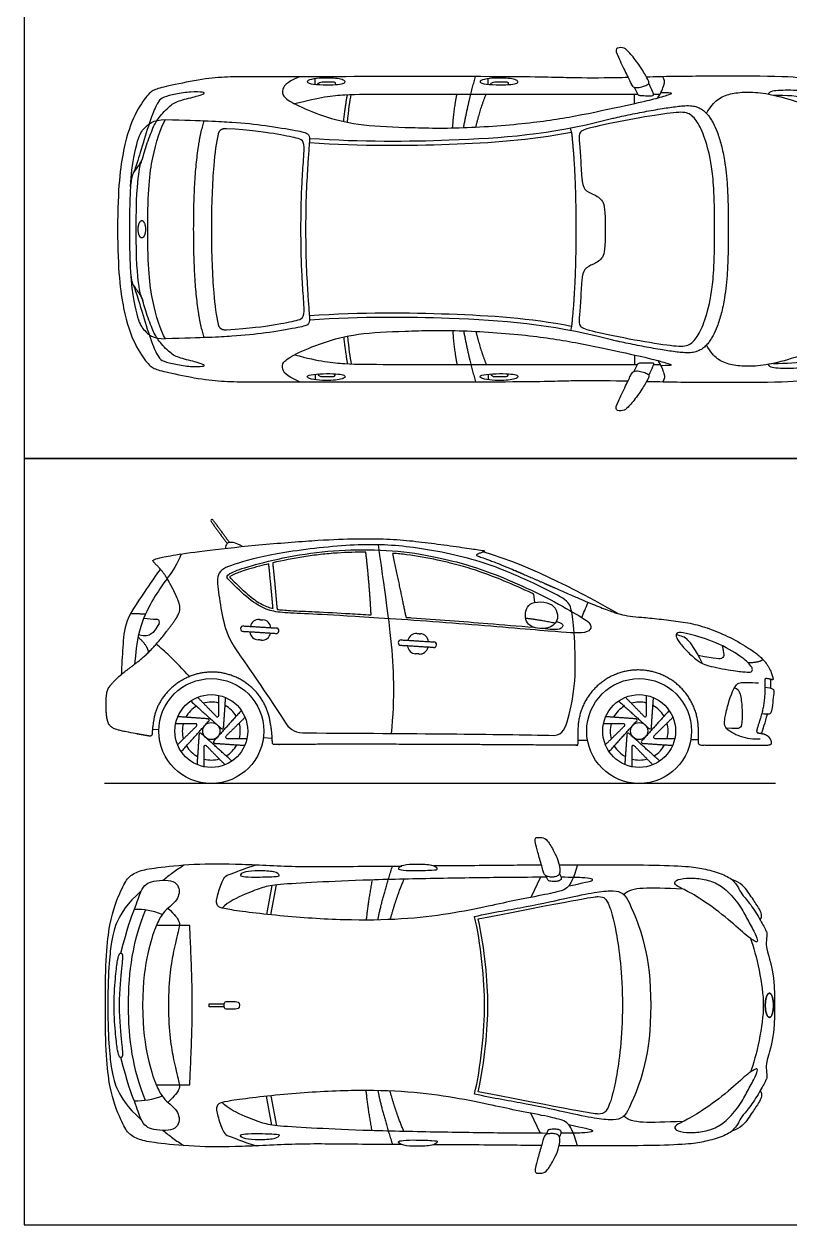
# Model space of a CAD drawing. Header units: millimetres. Extents: x 0.5 to 46.1, y 0.3 to 28.2.
# Drawn here: x 11.79 to 16.35, y 0.35 to 7.51 of the extents above; entities that cross this region are included whole.
import ezdxf

# ---------------------------------------------------------------- set-up
doc = ezdxf.new("R2010")
doc.units = ezdxf.units.MM
for name, color, linetype, true_color in [('AG-DIAGRAM', 7, 'Continuous', 0xfecc66), ('AG-TRANSPORT', 7, 'Continuous', 0x66ccff), ('X-VPRT', 6, 'Continuous', 0xff00ff)]:
    doc.layers.add(name, color=color, linetype=linetype, true_color=true_color)

msp = doc.modelspace()

# ---------------------------------------------------------------- linework, layer by layer
at = {"layer": 'AG-DIAGRAM'}
msp.add_lwpolyline([(16.267, 2.9807), (12.267, 2.9807)], dxfattribs=at)
at = {"layer": 'AG-TRANSPORT'}
for p, q in [((15.5388, 7.0918), (15.5784, 7.0918)), ((15.0503, 6.8657), (15.0455, 6.8904)), ((15.0503, 5.7063), (15.0455, 5.6815)), ((15.5388, 5.4802), (15.5784, 5.4802))]:
    msp.add_line(p, q, dxfattribs=at)
for points in [[(14.8329, 4.0605), (14.8263, 4.1091)], [(12.5912, 3.2998), (12.5526, 3.3027)], [(13.2668, 3.2494), (13.2137, 3.2534)], [(15.1462, 3.2375), (15.0891, 3.2372)], [(15.8083, 3.2408), (15.7618, 3.2408)], [(13.2649, 2.3719), (13.2318, 2.2001)], [(13.2577, 2.1973), (13.2921, 2.3754)], [(14.8649, 2.4211), (14.8084, 2.3012)], [(12.981, 1.6486), (12.8902, 1.6486), (12.8902, 1.6576), (12.8902, 1.6666), (12.981, 1.6666)], [(13.2649, 0.9433), (13.2318, 1.1151)], [(13.2577, 1.1178), (13.2921, 0.9397)], [(14.8649, 0.8941), (14.8084, 1.0139)]]:
    msp.add_lwpolyline(points, dxfattribs=at)
for centre, radius in [((12.9037, 3.2933), 0.3126), ((15.4537, 3.2933), 0.3126), ((12.9037, 3.2933), 0.217), ((15.4537, 3.2933), 0.217), ((12.9037, 3.2933), 0.0509), ((15.4537, 3.2933), 0.0509)]:
    msp.add_circle(centre, radius, dxfattribs=at)
for centre, radius, start, end in [((12.9081, 4.5471), 0.00756, 126.24585, 216.24585), ((12.9081, 4.5471), 0.00756, 36.24585, 126.24585), ((12.5776, 3.9429), 0.0168, 331.46269, 85.13355), ((13.1867, 3.9067), 0.0514, 86.39369, 167.80887), ((13.2074, 3.9053), 0.0514, 4.97852, 86.39369), ((13.0952, 3.9031), 0.0169, 86.39369, 176.39369), ((13.0952, 3.9031), 0.0169, 176.39369, 266.39369), ((13.1855, 3.8882), 0.0514, 184.97852, 266.39369), ((13.2063, 3.8869), 0.0514, 266.39369, 347.80887), ((13.2897, 3.8909), 0.0169, 266.39369, 356.39369), ((13.2897, 3.8909), 0.0169, 356.39369, 86.39369), ((14.126, 3.8236), 0.0514, 86.39369, 167.80887), ((14.1468, 3.8223), 0.0514, 4.97852, 86.39369), ((14.0346, 3.8201), 0.0169, 176.39369, 266.39369), ((14.0346, 3.8201), 0.0169, 86.39369, 176.39369), ((14.1249, 3.8051), 0.0514, 184.97852, 266.39369), ((14.229, 3.8079), 0.0169, 266.39369, 356.39369), ((14.229, 3.8079), 0.0169, 356.39369, 86.39369), ((14.1456, 3.8038), 0.0514, 266.39369, 347.80887), ((12.9037, 3.2933), 0.1728, 120.84832, 151.58745), ((12.9037, 3.2933), 0.1728, 75.29172, 105.85856), ((12.9037, 3.2933), 0.1728, 30.84832, 61.58745), ((15.4537, 3.2933), 0.1728, 120.84832, 151.58745), ((15.4537, 3.2933), 0.1728, 75.29172, 105.85856), ((15.4537, 3.2933), 0.1728, 30.84832, 61.58745), ((12.8831, 3.3584), 0.00795, 317.99339, 86.03014), ((12.9393, 3.3867), 0.00835, 224.35472, 0.05351), ((15.4331, 3.3584), 0.00795, 317.99339, 86.03014), ((15.4893, 3.3867), 0.00835, 224.35472, 0.05351), ((12.9037, 3.2933), 0.1728, 165.29172, 195.85856), ((12.8102, 3.3289), 0.00835, 314.35472, 90.05351), ((12.9689, 3.3139), 0.00795, 227.99339, 356.03014), ((12.9037, 3.2933), 0.1728, 345.29172, 15.85856), ((15.4537, 3.2933), 0.1728, 165.29172, 195.85856), ((15.3602, 3.3289), 0.00835, 314.35472, 90.05351), ((15.5189, 3.3139), 0.00795, 227.99339, 356.03014), ((15.4537, 3.2933), 0.1728, 345.29172, 15.85856), ((12.8386, 3.2727), 0.00795, 47.99339, 176.03014), ((12.9243, 3.2281), 0.00795, 137.99339, 266.03014), ((12.9972, 3.2577), 0.00835, 134.35472, 270.05351), ((15.3886, 3.2727), 0.00795, 47.99339, 176.03014), ((15.4743, 3.2281), 0.00795, 137.99339, 266.03014), ((15.5472, 3.2577), 0.00835, 134.35472, 270.05351), ((12.9037, 3.2933), 0.1728, 210.84832, 241.58745), ((12.8681, 3.1998), 0.00835, 44.35472, 180.05351), ((12.9037, 3.2933), 0.1728, 300.84832, 331.58745), ((15.4537, 3.2933), 0.1728, 210.84832, 241.58745), ((15.4181, 3.1998), 0.00835, 44.35472, 180.05351), ((15.4537, 3.2933), 0.1728, 300.84832, 331.58745), ((12.9037, 3.2933), 0.1728, 255.29172, 285.85856), ((15.4537, 3.2933), 0.1728, 255.29172, 285.85856)]:
    msp.add_arc(centre, radius, start, end, dxfattribs=at)
for points, degree in [([(15.3185, 7.3619), (15.3246, 7.3701), (15.361, 7.3701), (15.3817, 7.3552), (15.4388, 7.29), (15.4897, 7.2085), (15.5126, 7.1676), (15.513, 7.1528), (15.4893, 7.1408), (15.4525, 7.1304), (15.4205, 7.1306), (15.4083, 7.1461), (15.3763, 7.214), (15.3243, 7.3212), (15.3124, 7.3538), (15.3185, 7.3619)], 3), ([(13.4297, 7.1956), (13.3437, 7.158), (13.325, 7.1166), (13.3261, 7.0802), (13.3918, 7.0342), (13.5677, 6.9588), (13.7677, 6.9059), (14.0504, 6.8928), (14.388, 6.8846), (14.8271, 6.9194), (15.1011, 6.9643), (15.4412, 7.0392), (15.5423, 7.0621), (15.6409, 7.091), (15.6525, 7.098), (15.6267, 7.099), (15.5826, 7.0999)], 3), ([(13.4786, 7.1601), (13.4714, 7.165), (13.4813, 7.1778), (13.5463, 7.1882), (13.6223, 7.1882), (13.6667, 7.1835), (13.7012, 7.1736), (13.7025, 7.159), (13.6763, 7.1504), (13.6156, 7.146), (13.5251, 7.1484), (13.4859, 7.1552), (13.4786, 7.1601)], 3), ([(13.5225, 7.1504), (13.5225, 7.1677), (13.5225, 7.1837)], 2), ([(13.5366, 7.1492), (13.5437, 7.1619), (13.5614, 7.1652), (13.6014, 7.1652), (13.627, 7.1652), (13.6404, 7.1652), (13.6428, 7.1555), (13.6433, 7.1483)], 3), ([(14.4072, 6.8919), (14.4391, 7.06), (14.4786, 7.196)], 2), ([(14.509, 7.1601), (14.5017, 7.165), (14.5117, 7.1778), (14.5767, 7.1882), (14.6527, 7.1882), (14.6971, 7.1835), (14.7316, 7.1736), (14.7329, 7.159), (14.7067, 7.1504), (14.646, 7.146), (14.5555, 7.1484), (14.5163, 7.1552), (14.509, 7.1601)], 3), ([(14.5529, 7.1504), (14.5529, 7.1677), (14.5529, 7.1837)], 2), ([(14.567, 7.1492), (14.5741, 7.1619), (14.5918, 7.1652), (14.6318, 7.1652), (14.6574, 7.1652), (14.6708, 7.1652), (14.6732, 7.1555), (14.6737, 7.1483)], 3), ([(15.5651, 7.0693), (15.5843, 7.099), (15.6065, 7.1536), (15.6065, 7.1778), (15.5954, 7.1954)], 3), ([(14.3416, 6.8901), (14.3527, 7.0185), (14.3679, 7.0918)], 2), ([(14.4806, 6.8951), (14.5109, 7.0185), (14.5423, 7.0918)], 2), ([(15.4249, 7.1328), (15.4383, 7.101), (15.4461, 7.0859), (15.4587, 7.0825), (15.5044, 7.0825), (15.5299, 7.0825), (15.542, 7.0825), (15.5369, 7.1002), (15.5183, 7.1391), (15.5109, 7.1561)], 3), ([(15.4261, 7.036), (15.4266, 7.0687), (15.4266, 7.0918)], 2), ([(15.8553, 6.9768), (15.879, 7.0183), (15.9179, 7.0648), (15.9963, 7.0961), (16.0858, 7.1063), (16.2056, 7.0992), (16.3482, 7.064), (16.5621, 6.9887), (16.7289, 6.8067), (16.7936, 6.7096), (16.8754, 6.4974), (16.8822, 6.286)], 3), ([(16.956, 6.286), (16.956, 6.3221), (16.9523, 6.3495), (16.923, 6.3876), (16.9061, 6.4201), (16.8868, 6.5493), (16.8453, 6.6772), (16.8502, 6.7201), (16.8296, 6.7642), (16.78, 6.8489), (16.6506, 7.007), (16.5814, 7.0831), (16.538, 7.1028), (16.4287, 7.1134), (16.2854, 7.1163), (16.2301, 7.1081), (16.222, 7.0924)], 3), ([(13.6926, 6.9283), (13.704, 7.0333), (13.7152, 7.0883)], 2), ([(13.7145, 6.9237), (13.7224, 6.9959), (13.7303, 7.0513), (13.738, 7.0893)], 3), ([(16.2544, 7.0859), (16.3294, 7.0879), (16.4785, 7.0712), (16.5564, 7.055), (16.6135, 7.0085), (16.6893, 6.9115), (16.7643, 6.8195), (16.8162, 6.728), (16.8339, 6.6762)], 3), ([(15.9035, 6.286), (15.9035, 6.5044), (15.8888, 6.6719), (15.8466, 6.8373), (15.7999, 6.9319), (15.7512, 6.9864), (15.6619, 6.9839), (15.4351, 6.9483), (15.1578, 6.891), (15.0925, 6.8694), (15.0958, 6.82), (15.1054, 6.7178), (15.1101, 6.5805), (15.1234, 6.5188), (15.1804, 6.4956), (15.2434, 6.4618), (15.2511, 6.4004), (15.2511, 6.286)], 3), ([(12.422, 6.54), (12.4312, 6.6867), (12.4697, 6.8423), (12.4967, 6.8839), (12.5561, 6.9397), (12.6307, 6.9397)], 3), ([(12.8602, 6.9336), (12.7965, 6.7405), (12.7965, 6.286)], 2), ([(12.9952, 6.8855), (12.9526, 6.8881), (12.9438, 6.8528)], 2), ([(14.3223, 6.7931), (14.5723, 6.8021), (14.7979, 6.8172), (15.0503, 6.8657)], 3), ([(15.0503, 6.8657), (15.0767, 6.6306), (15.0767, 6.286)], 2), ([(13.4882, 6.8028), (13.8073, 6.7813), (14.0776, 6.7843), (14.3223, 6.7931)], 3), ([(12.4387, 6.62), (12.4603, 6.6492), (12.4771, 6.6725), (12.4896, 6.6955), (12.4949, 6.7124)], 3), ([(12.7965, 6.286), (12.7965, 5.8315), (12.8602, 5.6383)], 2), ([(15.0767, 6.286), (15.0767, 5.9413), (15.0503, 5.7063)], 2), ([(15.2511, 6.286), (15.2511, 6.1715), (15.2434, 6.1102), (15.1804, 6.0764), (15.1234, 6.0531), (15.1101, 5.9914), (15.1054, 5.8541), (15.0958, 5.752), (15.0925, 5.7026), (15.1578, 5.681), (15.4351, 5.6237), (15.6619, 5.5881), (15.7512, 5.5856), (15.7999, 5.6401), (15.8466, 5.7346), (15.8888, 5.9001), (15.9035, 6.0676), (15.9035, 6.286)], 3), ([(16.8822, 6.286), (16.8754, 6.0746), (16.7936, 5.8624), (16.7289, 5.7653), (16.5621, 5.5832), (16.3482, 5.508), (16.2056, 5.4728), (16.0858, 5.4657), (15.9963, 5.4758), (15.9179, 5.5072), (15.879, 5.5537), (15.8553, 5.5951)], 3), ([(16.222, 5.4796), (16.2301, 5.4638), (16.2854, 5.4557), (16.4287, 5.4585), (16.538, 5.4692), (16.5814, 5.4888), (16.6506, 5.565), (16.78, 5.723), (16.8296, 5.8078), (16.8502, 5.8518), (16.8453, 5.8947), (16.8868, 6.0227), (16.9061, 6.1519), (16.923, 6.1843), (16.9523, 6.2224), (16.956, 6.2499), (16.956, 6.286)], 3), ([(12.422, 6.032), (12.4312, 5.8853), (12.4697, 5.7297), (12.4967, 5.6881), (12.5561, 5.6323), (12.6307, 5.6323)], 3), ([(12.4387, 5.952), (12.4603, 5.9228), (12.4771, 5.8995), (12.4896, 5.8765), (12.4949, 5.8596)], 3), ([(16.2544, 5.4861), (16.3294, 5.4841), (16.4785, 5.5008), (16.5564, 5.5169), (16.6135, 5.5634), (16.6893, 5.6605), (16.7643, 5.7525), (16.8162, 5.844), (16.8339, 5.8957)], 3), ([(14.3223, 5.7788), (14.0776, 5.7876), (13.8073, 5.7906), (13.4882, 5.7692)], 3), ([(15.0503, 5.7063), (14.7979, 5.7547), (14.5723, 5.7698), (14.3223, 5.7788)], 3), ([(12.9438, 5.7191), (12.9526, 5.6838), (12.9952, 5.6864)], 2), ([(13.4297, 5.3763), (13.3437, 5.414), (13.325, 5.4554), (13.3261, 5.4918), (13.3918, 5.5378), (13.5677, 5.6131), (13.7677, 5.6661), (14.0504, 5.6792), (14.388, 5.6873), (14.8271, 5.6526), (15.1011, 5.6077), (15.4412, 5.5328), (15.5423, 5.5098), (15.6409, 5.481), (15.6525, 5.4739), (15.6267, 5.4729), (15.5826, 5.4721)], 3), ([(14.3416, 5.6818), (14.3527, 5.5534), (14.3679, 5.4802)], 2), ([(14.4072, 5.6801), (14.4391, 5.512), (14.4786, 5.376)], 2), ([(14.4806, 5.6769), (14.5109, 5.5534), (14.5423, 5.4802)], 2), ([(13.6926, 5.6436), (13.704, 5.5387), (13.7152, 5.4836)], 2), ([(13.7145, 5.6482), (13.7224, 5.5761), (13.7303, 5.5206), (13.738, 5.4826)], 3), ([(15.4261, 5.5359), (15.4266, 5.5033), (15.4266, 5.4802)], 2), ([(15.4249, 5.4392), (15.4383, 5.471), (15.4461, 5.486), (15.4587, 5.4895), (15.5044, 5.4895), (15.5299, 5.4895), (15.542, 5.4895), (15.5369, 5.4718), (15.5183, 5.4328), (15.5109, 5.4158)], 3), ([(15.5651, 5.5027), (15.5843, 5.4729), (15.6065, 5.4183), (15.6065, 5.3942), (15.5954, 5.3765)], 3), ([(13.4786, 5.4118), (13.4714, 5.4069), (13.4813, 5.3942), (13.5463, 5.3838), (13.6223, 5.3838), (13.6667, 5.3884), (13.7012, 5.3984), (13.7025, 5.413), (13.6763, 5.4216), (13.6156, 5.4259), (13.5251, 5.4236), (13.4859, 5.4167), (13.4786, 5.4118)], 3), ([(13.5225, 5.4215), (13.5225, 5.4042), (13.5225, 5.3882)], 2), ([(13.5366, 5.4228), (13.5437, 5.41), (13.5614, 5.4068), (13.6014, 5.4068), (13.627, 5.4068), (13.6404, 5.4068), (13.6428, 5.4165), (13.6433, 5.4236)], 3), ([(14.509, 5.4118), (14.5017, 5.4069), (14.5117, 5.3942), (14.5767, 5.3838), (14.6527, 5.3838), (14.6971, 5.3884), (14.7316, 5.3984), (14.7329, 5.413), (14.7067, 5.4216), (14.646, 5.4259), (14.5555, 5.4236), (14.5163, 5.4167), (14.509, 5.4118)], 3), ([(14.5529, 5.4215), (14.5529, 5.4042), (14.5529, 5.3882)], 2), ([(14.567, 5.4228), (14.5741, 5.41), (14.5918, 5.4068), (14.6318, 5.4068), (14.6574, 5.4068), (14.6708, 5.4068), (14.6732, 5.4165), (14.6737, 5.4236)], 3), ([(15.3185, 5.21), (15.3246, 5.2019), (15.361, 5.2019), (15.3817, 5.2168), (15.4388, 5.282), (15.4897, 5.3635), (15.5126, 5.4043), (15.513, 5.4191), (15.4893, 5.4311), (15.4525, 5.4416), (15.4205, 5.4413), (15.4083, 5.4259), (15.3763, 5.358), (15.3243, 5.2507), (15.3124, 5.2182), (15.3185, 5.21)], 3), ([(12.902, 4.5427), (12.9503, 4.4768), (12.9987, 4.4108)], 2), ([(13.0125, 4.4176), (12.9633, 4.4846), (12.9142, 4.5516)], 2), ([(13.0895, 4.3937), (13.0481, 4.4178), (13.0104, 4.4204), (12.9982, 4.4114), (12.9861, 4.3976), (12.9877, 4.383)], 3), ([(13.1418, 4.0723), (13.1794, 4.0436), (13.2442, 4.0106), (13.3298, 3.9975), (13.4932, 3.9917), (13.7508, 3.9779), (14.3837, 3.9348), (14.9889, 3.8821), (15.1256, 3.8748), (15.1665, 3.8953), (15.1709, 3.9348), (15.0979, 3.9793), (14.9032, 4.0924), (14.6628, 4.2019), (14.4775, 4.2712), (14.3372, 4.3102), (14.0909, 4.3647), (13.8031, 4.3801), (13.529, 4.3641), (13.2602, 4.3132), (13.0649, 4.2575), (12.9992, 4.2274), (12.9941, 4.2078), (13.0187, 4.1829), (13.1042, 4.1011), (13.1418, 4.0723)], 3), ([(13.9771, 3.2791), (13.9888, 3.3802), (13.9951, 3.5887), (13.9788, 3.8314), (13.9509, 4.0461), (13.8995, 4.4043)], 3), ([(12.7249, 4.3495), (12.7029, 4.2896), (12.6403, 4.2032), (12.5856, 4.1272), (12.4935, 3.972), (12.4583, 3.8348), (12.4462, 3.6915)], 3), ([(13.8562, 3.9855), (13.8469, 4.1682), (13.8249, 4.3596)], 2), ([(14.0653, 3.9714), (14.0381, 4.1031), (13.9861, 4.3531)], 2), ([(15.3265, 3.9944), (15.1435, 4.0987), (14.8243, 4.2729), (14.5241, 4.3621)], 3), ([(13.2716, 4.0239), (13.2573, 4.1804), (13.2463, 4.2907)], 2), ([(13.2696, 4.2962), (13.2809, 4.1824), (13.2958, 4.0191)], 2), ([(14.8742, 3.9052), (14.8909, 3.9054), (14.9226, 3.9092), (14.9571, 3.936), (14.9719, 3.9715), (14.959, 4.0291), (14.9091, 4.0641), (14.8228, 4.065), (14.7835, 4.0358), (14.772, 3.9816), (14.7825, 3.936), (14.8223, 3.9082), (14.8575, 3.905), (14.8742, 3.9052)], 3), ([(12.5111, 3.9894), (12.4628, 3.9927), (12.4219, 3.9927)], 2), ([(12.5012, 3.9663), (12.5271, 3.964), (12.553, 3.9618), (12.579, 3.9596)], 3), ([(13.1899, 3.9579), (13.2003, 3.9573), (13.2107, 3.9566)], 2), ([(14.9527, 3.9362), (14.8471, 3.9583), (14.777, 3.9653)], 2), ([(14.9602, 3.9471), (14.9929, 3.9372), (15.0018, 3.9244), (14.9948, 3.9097), (14.9754, 3.8968), (14.9288, 3.898), (14.8742, 3.9052)], 3), ([(13.2886, 3.874), (13.1914, 3.8801), (13.0941, 3.8862)], 2), ([(13.0963, 3.92), (13.1935, 3.9139), (13.2907, 3.9078)], 2), ([(14.1293, 3.8749), (14.1396, 3.8742), (14.15, 3.8736)], 2), ([(15.6916, 3.8802), (15.7034, 3.8817), (15.7397, 3.8758), (15.9138, 3.8267), (16.073, 3.7337), (16.1204, 3.6834), (16.1307, 3.6654), (16.1259, 3.6435), (16.0934, 3.644), (16.0129, 3.6535), (15.8501, 3.6825), (15.8009, 3.7127), (15.7388, 3.7678), (15.6831, 3.8317), (15.6689, 3.8667), (15.6798, 3.8787), (15.6916, 3.8802)], 3), ([(12.5306, 3.7642), (12.5195, 3.8088), (12.4675, 3.8533)], 2), ([(13.203, 3.8356), (13.1927, 3.8362), (13.1823, 3.8369)], 2), ([(14.228, 3.791), (14.1307, 3.7971), (14.0335, 3.8032)], 2), ([(14.0356, 3.837), (14.1329, 3.8309), (14.2301, 3.8248)], 2), ([(15.8308, 3.6966), (15.786, 3.7851), (15.7416, 3.8491), (15.7085, 3.8603), (15.6743, 3.8667)], 3), ([(15.9477, 3.8027), (15.9612, 3.7549), (15.9612, 3.7198), (15.9129, 3.722), (15.8062, 3.7437)], 3), ([(14.1424, 3.7526), (14.132, 3.7532), (14.1216, 3.7539)], 2), ([(16.1025, 3.7016), (16.1721, 3.7024), (16.191, 3.7203)], 2), ([(16.2394, 3.5488), (16.2397, 3.5662), (16.2392, 3.5839), (16.2377, 3.6016)], 3), ([(16.0213, 3.5509), (16.0414, 3.5499), (16.0573, 3.5196), (16.0686, 3.4334), (16.0674, 3.3324), (16.0577, 3.3072), (16.0274, 3.3075), (15.9734, 3.31)], 3), ([(12.7811, 3.4723), (12.8723, 3.3901), (12.9635, 3.308)], 2), ([(12.8224, 3.4944), (12.8779, 3.4377), (12.9334, 3.3809)], 2), ([(12.9477, 3.3868), (12.9476, 3.4463), (12.9476, 3.5058)], 2), ([(12.9768, 3.3133), (12.983, 3.403), (12.9892, 3.4927)], 2), ([(15.3311, 3.4723), (15.4223, 3.3901), (15.5135, 3.308)], 2), ([(15.3724, 3.4944), (15.4279, 3.4377), (15.4834, 3.3809)], 2), ([(15.4977, 3.3868), (15.4976, 3.4463), (15.4976, 3.5058)], 2), ([(15.5268, 3.3133), (15.533, 3.403), (15.5392, 3.4927)], 2), ([(12.8837, 3.3663), (12.794, 3.3726), (12.7043, 3.3788)], 2), ([(13.0827, 3.4159), (13.0006, 3.3247), (12.9184, 3.2334)], 2), ([(13.1049, 3.3746), (13.0481, 3.3191), (12.9914, 3.2636)], 2), ([(15.4337, 3.3663), (15.344, 3.3726), (15.2543, 3.3788)], 2), ([(15.6327, 3.4159), (15.5506, 3.3247), (15.4684, 3.2334)], 2), ([(15.6549, 3.3746), (15.5981, 3.3191), (15.5414, 3.2636)], 2), ([(16.1828, 3.2788), (16.1917, 3.3045), (16.2059, 3.3446), (16.2179, 3.3932)], 3), ([(12.8102, 3.3372), (12.7507, 3.3372), (12.6912, 3.3371)], 2), ([(12.7025, 3.2119), (12.7593, 3.2674), (12.8161, 3.3229)], 2), ([(12.7247, 3.1706), (12.8069, 3.2619), (12.889, 3.3531)], 2), ([(15.3602, 3.3372), (15.3007, 3.3372), (15.2412, 3.3371)], 2), ([(15.2525, 3.2119), (15.3093, 3.2674), (15.3661, 3.3229)], 2), ([(15.2747, 3.1706), (15.3569, 3.2619), (15.439, 3.3531)], 2), ([(12.8306, 3.2732), (12.8244, 3.1835), (12.8182, 3.0938)], 2), ([(13.0264, 3.1143), (12.9351, 3.1964), (12.8439, 3.2786)], 2), ([(12.9972, 3.2493), (13.0567, 3.2494), (13.1162, 3.2494)], 2), ([(15.3806, 3.2732), (15.3744, 3.1835), (15.3682, 3.0938)], 2), ([(15.5764, 3.1143), (15.4851, 3.1964), (15.3939, 3.2786)], 2), ([(15.5472, 3.2493), (15.6067, 3.2494), (15.6662, 3.2494)], 2), ([(12.8598, 3.1998), (12.8598, 3.1403), (12.8599, 3.0807)], 2), ([(12.9851, 3.0921), (12.9296, 3.1489), (12.8741, 3.2056)], 2), ([(12.9238, 3.2202), (13.0135, 3.214), (13.1031, 3.2077)], 2), ([(15.4098, 3.1998), (15.4098, 3.1403), (15.4099, 3.0807)], 2), ([(15.5351, 3.0921), (15.4796, 3.1489), (15.4241, 3.2056)], 2), ([(15.4738, 3.2202), (15.5635, 3.214), (15.6531, 3.2077)], 2), ([(14.9541, 2.4244), (14.9626, 2.4266), (14.9775, 2.4347), (14.9838, 2.4529), (14.9745, 2.517), (14.9475, 2.5719), (14.9066, 2.647), (14.8749, 2.6601), (14.8378, 2.6597), (14.8302, 2.647), (14.8399, 2.6061), (14.861, 2.5318), (14.8851, 2.4457), (14.8943, 2.4271), (14.9268, 2.4218), (14.9457, 2.4223), (14.9541, 2.4244)], 3), ([(15.0862, 2.4951), (15.0586, 2.4027), (15.0283, 2.357), (15.0026, 2.3442), (14.9299, 2.3242), (14.7318, 2.2869), (14.5943, 2.2572), (14.3553, 2.2063), (14.0861, 2.1706), (13.748, 2.1612), (13.3613, 2.1834), (12.9666, 2.2303), (12.9308, 2.2525), (12.9372, 2.3113), (12.9758, 2.4165), (12.9923, 2.4326), (13.0501, 2.4516), (13.1033, 2.4739), (13.1715, 2.4956)], 3), ([(13.3083, 2.4335), (13.3094, 2.4281), (13.2959, 2.4254), (13.1548, 2.4207), (13.0866, 2.4257), (13.0697, 2.4343), (13.102, 2.457), (13.1827, 2.4604), (13.289, 2.4577), (13.3072, 2.4389), (13.3083, 2.4335)], 3), ([(13.8964, 2.1667), (13.9177, 2.2796), (13.9834, 2.4879)], 2), ([(14.2503, 2.4721), (14.2515, 2.4667), (14.2379, 2.464), (14.0968, 2.4592), (14.0286, 2.4643), (14.0117, 2.4729), (14.044, 2.4956), (14.1247, 2.4989), (14.2311, 2.4962), (14.2492, 2.4774), (14.2503, 2.4721)], 3), ([(13.8621, 2.4051), (13.839, 2.2829), (13.8268, 2.1658)], 2), ([(14.0519, 2.41), (14.0076, 2.3099), (13.9691, 2.1689)], 2), ([(15.7165, 2.3506), (15.499, 2.3579), (15.4141, 2.3657), (15.3621, 2.3189)], 3), ([(16.1586, 2.043), (16.1583, 2.0507), (16.1514, 2.077), (16.1024, 2.1598), (16.0675, 2.2385), (15.9784, 2.3453), (15.9096, 2.3912), (15.8195, 2.4157), (15.7325, 2.4183), (15.6658, 2.4047), (15.6621, 2.3776), (15.7043, 2.3568), (15.7981, 2.3094), (15.9774, 2.1812), (16.0883, 2.0744), (16.1529, 2.0311), (16.1589, 2.0354), (16.1586, 2.043)], 3), ([(16.1755, 2.166), (16.1887, 2.1896), (16.1761, 2.2242), (16.1552, 2.2542), (16.1036, 2.3349), (16.0626, 2.3886), (16.0058, 2.4076)], 3), ([(12.4884, 2.3427), (12.397, 2.2615), (12.3335, 2.1479), (12.3121, 2.0667), (12.2871, 1.8796), (12.2871, 1.6576)], 3), ([(14.4721, 2.1873), (14.5887, 2.2127), (14.7829, 2.2441), (15.0603, 2.3059), (15.2093, 2.3363), (15.3074, 2.3441), (15.3554, 2.3294), (15.3946, 2.2882), (15.5231, 1.9529), (15.5231, 1.6576)], 3), ([(12.4101, 1.6576), (12.4101, 1.8641), (12.4367, 2.0362), (12.5111, 2.2255)], 3), ([(12.6116, 2.1999), (12.5486, 2.2228), (12.5038, 2.2291), (12.4449, 2.2298)], 3), ([(12.6455, 2.2366), (12.6897, 2.1955), (12.7142, 2.1543), (12.7174, 2.1366), (12.6814, 2.0064), (12.6486, 1.8162), (12.6486, 1.6576)], 3), ([(14.5328, 1.6576), (14.5328, 1.797), (14.5093, 2.0397), (14.4721, 2.1873)], 3), ([(12.775, 2.1327), (12.6753, 2.1327), (12.5756, 2.1327)], 2), ([(12.7904, 1.6576), (12.7904, 1.8195), (12.775, 2.1327)], 2), ([(16.1169, 2.0563), (16.1525, 1.9628), (16.1938, 1.7771), (16.1938, 1.6576)], 3), ([(12.3238, 1.6576), (12.3238, 1.729), (12.3344, 1.8437), (12.3442, 1.9339), (12.3573, 1.9702), (12.3636, 1.97), (12.3778, 1.9666), (12.3712, 1.905), (12.355, 1.7522), (12.355, 1.6576)], 3), ([(12.2871, 1.6576), (12.2871, 1.4356), (12.3121, 1.2485), (12.3335, 1.1672), (12.397, 1.0536), (12.4884, 0.9725)], 3), ([(12.355, 1.6576), (12.355, 1.5629), (12.3712, 1.4102), (12.3778, 1.3486), (12.3636, 1.3452), (12.3573, 1.345), (12.3442, 1.3813), (12.3344, 1.4715), (12.3238, 1.5861), (12.3238, 1.6576)], 3), ([(12.5111, 1.0896), (12.4367, 1.2789), (12.4101, 1.4511), (12.4101, 1.6576)], 3), ([(12.6486, 1.6576), (12.6486, 1.499), (12.6814, 1.3088), (12.7174, 1.1786), (12.7142, 1.1608), (12.6897, 1.1197), (12.6455, 1.0785)], 3), ([(12.775, 1.1825), (12.7904, 1.4957), (12.7904, 1.6576)], 2), ([(12.9809, 1.6576), (12.9809, 1.6728), (12.9809, 1.6811), (13.0171, 1.6811), (13.044, 1.6811), (13.0712, 1.6773), (13.0712, 1.6576)], 3), ([(13.0712, 1.6576), (13.0712, 1.6379), (13.044, 1.6341), (13.0171, 1.6341), (12.9809, 1.6341), (12.9809, 1.6424), (12.9809, 1.6576)], 3), ([(15.5231, 1.6576), (15.5231, 1.3622), (15.3946, 1.0269), (15.3554, 0.9858), (15.3074, 0.9711), (15.2093, 0.9789), (15.0603, 1.0093), (14.7829, 1.0711), (14.5887, 1.1024), (14.4721, 1.1279)], 3), ([(14.4721, 1.1279), (14.5093, 1.2755), (14.5328, 1.5181), (14.5328, 1.6576)], 3), ([(16.1938, 1.6576), (16.1938, 1.5381), (16.1525, 1.3524), (16.1169, 1.2589)], 3), ([(16.1586, 1.2721), (16.1583, 1.2645), (16.1514, 1.2382), (16.1024, 1.1553), (16.0675, 1.0767), (15.9784, 0.9698), (15.9096, 0.924), (15.8195, 0.8995), (15.7325, 0.8969), (15.6658, 0.9104), (15.6621, 0.9375), (15.7043, 0.9584), (15.7981, 1.0058), (15.9774, 1.134), (16.0883, 1.2408), (16.1529, 1.284), (16.1589, 1.2798), (16.1586, 1.2721)], 3), ([(12.5756, 1.1825), (12.6753, 1.1825), (12.775, 1.1825)], 2), ([(15.0862, 0.82), (15.0586, 0.9125), (15.0283, 0.9581), (15.0026, 0.971), (14.9299, 0.9909), (14.7318, 1.0282), (14.5943, 1.058), (14.3553, 1.1088), (14.0861, 1.1446), (13.748, 1.154), (13.3613, 1.1317), (12.9666, 1.0849), (12.9308, 1.0627), (12.9372, 1.0039), (12.9758, 0.8986), (12.9923, 0.8826), (13.0501, 0.8636), (13.1033, 0.8412), (13.1715, 0.8196)], 3), ([(13.8621, 0.9101), (13.839, 1.0323), (13.8268, 1.1493)], 2), ([(13.8964, 1.1485), (13.9177, 1.0356), (13.9834, 0.8273)], 2), ([(14.0519, 0.9052), (14.0076, 1.0053), (13.9691, 1.1462)], 2), ([(16.1755, 1.1491), (16.1887, 1.1255), (16.1761, 1.091), (16.1552, 1.0609), (16.1036, 0.9803), (16.0626, 0.9266), (16.0058, 0.9076)], 3), ([(12.6116, 1.1152), (12.5486, 1.0924), (12.5038, 1.0861), (12.4449, 1.0854)], 3), ([(15.7165, 0.9646), (15.499, 0.9573), (15.4141, 0.9495), (15.3621, 0.9963)], 3), ([(13.3083, 0.8817), (13.3094, 0.887), (13.2959, 0.8897), (13.1548, 0.8945), (13.0866, 0.8895), (13.0697, 0.8808), (13.102, 0.8582), (13.1827, 0.8548), (13.289, 0.8575), (13.3072, 0.8763), (13.3083, 0.8817)], 3), ([(14.9541, 0.8907), (14.9626, 0.8886), (14.9775, 0.8804), (14.9838, 0.8623), (14.9745, 0.7981), (14.9475, 0.7433), (14.9066, 0.6681), (14.8749, 0.6551), (14.8378, 0.6555), (14.8302, 0.6681), (14.8399, 0.7091), (14.861, 0.7834), (14.8851, 0.8695), (14.8943, 0.888), (14.9268, 0.8934), (14.9457, 0.8929), (14.9541, 0.8907)], 3), ([(14.2503, 0.8431), (14.2515, 0.8485), (14.2379, 0.8512), (14.0968, 0.856), (14.0286, 0.8509), (14.0117, 0.8423), (14.044, 0.8196), (14.1247, 0.8162), (14.2311, 0.8189), (14.2492, 0.8377), (14.2503, 0.8431)], 3)]:
    msp.add_open_spline(points, degree=degree, dxfattribs=at)
for points, knots in [([(15.3873, 7.1906), (15.364, 7.19), (15.2361, 7.1873), (15.0447, 7.1873), (14.8129, 7.1973), (13.6423, 7.1956), (13.1507, 7.1956), (12.9972, 7.1956), (12.8592, 7.1841), (12.648, 7.1413), (12.5612, 7.1196), (12.5276, 7.0943), (12.4473, 6.9816), (12.3777, 6.7892), (12.3452, 6.5292), (12.3452, 6.286)], [-9.89055, -9.89055, -9.89055, -9.89055, -9.715524, -8.905897, -8.09627, -7.286643, -6.477016, -5.667389, -4.857762, -4.048135, -3.238508, -2.428881, -1.619254, -0.809627, 0, 0, 0, 0]), ([(17.0042, 6.286), (17.0042, 6.4704), (16.9718, 6.6439), (16.91, 6.8387), (16.8607, 6.9192), (16.7296, 7.0421), (16.6547, 7.1008), (16.6138, 7.127), (16.5667, 7.1368), (16.4827, 7.1614), (16.432, 7.1984), (16.0184, 7.1984), (15.7217, 7.1984), (15.5499, 7.1945), (15.498, 7.1932)], [19.431048, 19.431048, 19.431048, 19.431048, 20.240676, 21.050303, 21.85993, 22.669557, 23.479184, 24.288811, 25.098438, 25.908065, 26.717692, 27.527319, 28.336946, 28.703775, 28.703775, 28.703775, 28.703775]), ([(12.4554, 6.286), (12.4554, 6.4674), (12.4726, 6.6545), (12.4878, 6.6843), (12.5152, 6.7846), (12.5582, 6.8988), (12.5856, 6.9479), (12.6602, 7.029), (12.7097, 7.0544), (12.8276, 7.0806), (12.8657, 7.097), (12.8628, 7.1035), (12.7824, 7.107), (12.6894, 7.092), (12.6139, 7.0733), (12.5896, 7.0527), (12.5571, 6.9896), (12.5003, 6.8161), (12.4585, 6.667), (12.4361, 6.6139), (12.4165, 6.5665), (12.4165, 6.286)], [6.874512, 6.874512, 6.874512, 6.874512, 7.236328, 7.598145, 7.959961, 8.321778, 8.683594, 9.045411, 9.407227, 9.769043, 10.13086, 10.492676, 10.854493, 11.216309, 11.578126, 11.939942, 12.301758, 12.663575, 13.025391, 13.387208, 13.749024, 13.749024, 13.749024, 13.749024]), ([(13.3991, 7.0349), (13.552, 7.0748), (13.7007, 7.0918), (13.9218, 7.0918), (14.4265, 7.0918), (15.0736, 7.0918), (15.4441, 7.0918)], [0, 0, 0, 0, 1.786746, 3.573492, 5.360238, 6.957901, 6.957901, 6.957901, 6.957901]), ([(13.4884, 6.8279), (13.808, 6.8065), (14.429, 6.8135), (14.919, 6.8512), (15.2649, 6.9396), (15.2753, 6.9426), (15.2955, 6.9475), (15.3318, 6.9558), (15.3945, 6.9692), (15.4832, 6.9869), (15.5852, 7.005), (15.6621, 7.0164), (15.7181, 7.0227), (15.7556, 7.024), (15.7879, 7.0188), (15.8141, 7.009), (15.8372, 6.9947), (15.858, 6.975), (15.8718, 6.957), (15.8836, 6.939), (15.8998, 6.9112), (15.9205, 6.8645), (15.9464, 6.7826), (15.961, 6.7054), (15.9734, 6.6204), (15.9805, 6.5333), (15.9844, 6.4214), (15.985, 6.3357), (15.985, 6.286)], [-1.477316, -1.477316, -1.477316, -1.477316, 0.291312, 2.605685, 2.605685, 2.605685, 2.733731, 2.852426, 3.046356, 3.493828, 3.924576, 4.273675, 4.415423, 4.593125, 4.717123, 4.800516, 4.923933, 5.036947, 5.139337, 5.191652, 5.291745, 5.519965, 5.796465, 6.133486, 6.379943, 6.63871, 6.99068, 7.478834, 7.478834, 7.478834, 7.478834]), ([(12.5247, 6.286), (12.5247, 6.5139), (12.5471, 6.7212), (12.6002, 6.8897), (12.6307, 6.9397)], [2.196578, 2.196578, 2.196578, 2.196578, 3.294867, 4.393157, 4.393157, 4.393157, 4.393157]), ([(12.6307, 6.9397), (12.8602, 6.9336), (13.0397, 6.925), (13.2237, 6.9073), (13.4269, 6.8719), (13.4871, 6.8578), (13.4899, 6.8279), (13.483, 6.7263), (13.4658, 6.4857), (13.4658, 6.286)], [0, 0, 0, 0, 0.670431, 1.340861, 2.011292, 2.681722, 3.352153, 4.022584, 4.693014, 4.693014, 4.693014, 4.693014]), ([(13.4382, 6.286), (13.4382, 6.368), (13.4402, 6.4789), (13.4472, 6.6118), (13.4524, 6.6856), (13.4556, 6.7306), (13.4571, 6.7534), (13.4607, 6.8168), (13.4219, 6.828), (13.2982, 6.8541), (13.1397, 6.8761), (12.9952, 6.8855)], [5.45632, 5.45632, 5.45632, 5.45632, 6.260776, 6.544161, 6.762621, 6.986722, 6.986722, 6.986722, 7.610055, 8.233387, 8.80316, 8.80316, 8.80316, 8.80316]), ([(12.9438, 6.8528), (12.9329, 6.8037), (12.9238, 6.7405), (12.9178, 6.6648), (12.9096, 6.5615), (12.9043, 6.435), (12.9043, 6.286)], [-1.850806, -1.850806, -1.850806, -1.850806, -1.067773, -1.067773, -1.067773, 0, 0, 0, 0]), ([(12.3452, 6.286), (12.3452, 6.0427), (12.3777, 5.7828), (12.4473, 5.5903), (12.5276, 5.4777), (12.5612, 5.4523), (12.648, 5.4306), (12.8592, 5.3878), (12.9972, 5.3764), (13.1507, 5.3764), (13.6423, 5.3764), (14.8129, 5.3747), (15.0447, 5.3846), (15.2361, 5.3846), (15.364, 5.3819), (15.3873, 5.3814)], [0, 0, 0, 0, 0.809627, 1.619254, 2.428881, 3.238508, 4.048135, 4.857762, 5.667389, 6.477016, 7.286643, 8.09627, 8.905897, 9.715524, 9.89055, 9.89055, 9.89055, 9.89055]), ([(12.4165, 6.286), (12.4165, 6.0055), (12.4361, 5.958), (12.4585, 5.905), (12.5003, 5.7558), (12.5571, 5.5823), (12.5896, 5.5193), (12.6139, 5.4987), (12.6894, 5.48), (12.7824, 5.465), (12.8628, 5.4684), (12.8657, 5.475), (12.8276, 5.4913), (12.7097, 5.5176), (12.6602, 5.5429), (12.5856, 5.624), (12.5582, 5.6732), (12.5152, 5.7874), (12.4878, 5.8877), (12.4726, 5.9175), (12.4554, 6.1045), (12.4554, 6.286)], [0, 0, 0, 0, 0.361816, 0.723633, 1.085449, 1.447266, 1.809082, 2.170898, 2.532715, 2.894531, 3.256348, 3.618164, 3.979981, 4.341797, 4.703613, 5.06543, 5.427246, 5.789063, 6.150879, 6.512696, 6.874512, 6.874512, 6.874512, 6.874512]), ([(12.6307, 5.6323), (12.6002, 5.6823), (12.5471, 5.8508), (12.5247, 6.058), (12.5247, 6.286)], [0, 0, 0, 0, 1.098289, 2.196578, 2.196578, 2.196578, 2.196578]), ([(13.4658, 6.286), (13.4658, 6.0862), (13.483, 5.8456), (13.4899, 5.744), (13.4871, 5.7142), (13.4269, 5.7), (13.2237, 5.6646), (13.0397, 5.6469), (12.8602, 5.6383), (12.6307, 5.6323)], [4.693014, 4.693014, 4.693014, 4.693014, 5.363444, 6.033875, 6.704306, 7.374736, 8.045167, 8.715597, 9.386028, 9.386028, 9.386028, 9.386028]), ([(12.9043, 6.286), (12.9043, 6.137), (12.9096, 6.0104), (12.9178, 5.9072), (12.9238, 5.8315), (12.9329, 5.7683), (12.9438, 5.7191)], [0, 0, 0, 0, 1.067773, 1.067773, 1.067773, 1.850806, 1.850806, 1.850806, 1.850806]), ([(12.9952, 5.6864), (13.1397, 5.6958), (13.2982, 5.7178), (13.4219, 5.7439), (13.4607, 5.7551), (13.4571, 5.8185), (13.4556, 5.8413), (13.4524, 5.8863), (13.4472, 5.9601), (13.4402, 6.0931), (13.4382, 6.204), (13.4382, 6.286)], [2.109479, 2.109479, 2.109479, 2.109479, 2.679252, 3.302585, 3.925917, 3.925917, 3.925917, 4.150018, 4.368478, 4.651863, 5.45632, 5.45632, 5.45632, 5.45632]), ([(15.985, 6.286), (15.985, 6.2362), (15.9844, 6.1506), (15.9805, 6.0386), (15.9734, 5.9515), (15.961, 5.8665), (15.9464, 5.7894), (15.9205, 5.7074), (15.8998, 5.6607), (15.8836, 5.6329), (15.8718, 5.615), (15.858, 5.597), (15.8372, 5.5772), (15.8141, 5.563), (15.7879, 5.5532), (15.7556, 5.5479), (15.7181, 5.5492), (15.6621, 5.5556), (15.5852, 5.567), (15.4832, 5.5851), (15.3945, 5.6028), (15.3318, 5.6162), (15.2955, 5.6244), (15.2753, 5.6294), (15.2649, 5.6323), (14.919, 5.7208), (14.429, 5.7585), (13.808, 5.7654), (13.4884, 5.7441)], [7.478834, 7.478834, 7.478834, 7.478834, 7.966988, 8.318958, 8.577725, 8.824182, 9.161203, 9.437703, 9.665923, 9.766016, 9.818331, 9.920721, 10.033735, 10.157152, 10.240545, 10.364543, 10.542245, 10.683993, 11.033092, 11.46384, 11.911312, 12.105242, 12.223937, 12.351983, 12.351983, 12.351983, 14.666356, 16.434984, 16.434984, 16.434984, 16.434984]), ([(15.498, 5.3787), (15.5499, 5.3775), (15.7217, 5.3736), (16.0184, 5.3736), (16.432, 5.3736), (16.4827, 5.4106), (16.5667, 5.4352), (16.6138, 5.445), (16.6547, 5.4712), (16.7296, 5.5298), (16.8607, 5.6528), (16.91, 5.7333), (16.9718, 5.928), (17.0042, 6.1015), (17.0042, 6.286)], [10.158322, 10.158322, 10.158322, 10.158322, 10.525151, 11.334778, 12.144405, 12.954032, 13.763659, 14.573286, 15.382913, 16.19254, 17.002167, 17.811794, 18.621421, 19.431048, 19.431048, 19.431048, 19.431048]), ([(13.3991, 5.5371), (13.552, 5.4971), (13.7007, 5.4802), (13.9218, 5.4802), (14.4265, 5.4802), (15.0736, 5.4802), (15.4441, 5.4802)], [0, 0, 0, 0, 1.786746, 3.573492, 5.360238, 6.957901, 6.957901, 6.957901, 6.957901]), ([(14.9478, 3.2676), (14.6037, 3.2742), (14.1116, 3.279), (13.4715, 3.282), (13.4091, 3.282), (13.3744, 3.2998), (13.3506, 3.3353), (13.1421, 3.6565), (13.0168, 3.8072), (12.9684, 3.9642), (12.9459, 4.1303), (12.9296, 4.2485), (13.0397, 4.29), (13.3055, 4.3604), (13.7855, 4.4136), (14.0877, 4.3983), (14.5178, 4.3159), (14.8729, 4.1528), (15.0344, 4.0716), (15.0515, 4.0175), (15.0696, 3.8758), (15.0795, 3.5816), (15.0299, 3.3524), (14.9992, 3.2703), (14.9478, 3.2676)], [13.348057, 13.348057, 13.348057, 13.348057, 18.191787, 18.191787, 18.191787, 18.665448, 18.665448, 18.665448, 19.499701, 20.333955, 21.168209, 22.002462, 22.836716, 23.670969, 24.505223, 25.339476, 26.17373, 27.007984, 27.842237, 28.676491, 29.510744, 30.344998, 31.179251, 32.013505, 32.013505, 32.013505, 32.013505]), ([(13.8249, 4.3596), (13.7687, 4.36), (13.6785, 4.3577), (13.5552, 4.3468), (13.4259, 4.3291), (13.331, 4.3104), (13.2696, 4.2962)], [17.151904, 17.151904, 17.151904, 17.151904, 17.705898, 18.039297, 18.369323, 18.990315, 18.990315, 18.990315, 18.990315]), ([(14.8263, 4.1091), (14.8222, 4.1111), (14.764, 4.1389), (14.6595, 4.1854), (14.5374, 4.2328), (14.4508, 4.2616), (14.3901, 4.2795), (14.3239, 4.2963), (14.2167, 4.3216), (14.1027, 4.3422), (14.0135, 4.351), (13.9861, 4.3531)], [0, 0, 0, 0, 0.044996, 0.634833, 1.125678, 1.333503, 1.532644, 1.749214, 2.004971, 2.617604, 2.88746, 2.88746, 2.88746, 2.88746]), ([(12.6, 4.2588), (12.5717, 4.2201), (12.5208, 4.1419), (12.3834, 3.9552), (12.3778, 3.795), (12.3678, 3.6855), (12.3683, 3.6316)], [0, 0, 0, 0, 0.686975, 1.541738, 2.264395, 2.993271, 2.993271, 2.993271, 2.993271]), ([(13.2463, 4.2907), (13.2276, 4.2861), (13.1868, 4.2758), (13.1294, 4.2596), (13.0795, 4.2439), (13.0481, 4.2321), (13.0334, 4.2254), (13.0131, 4.2126)], [0.9004316, 0.9004316, 0.9004316, 0.9004316, 1.106511, 1.3513113, 1.5388681, 1.6664813, 1.7109819, 1.7109819, 1.7109819, 1.7109819]), ([(13.0131, 4.2126), (13.0215, 4.2021), (13.0385, 4.1852), (13.0688, 4.156), (13.1085, 4.1192), (13.1364, 4.0955), (13.151, 4.0844)], [1.7109819, 1.7109819, 1.7109819, 1.7109819, 1.7762572, 1.9556421, 2.1416713, 2.3296528, 2.3296528, 2.3296528, 2.3296528]), ([(13.151, 4.0844), (13.1634, 4.075), (13.187, 4.0586), (13.2227, 4.0399), (13.2506, 4.0294), (13.2667, 4.0251), (13.2716, 4.0239)], [2.3296528, 2.3296528, 2.3296528, 2.3296528, 2.4825265, 2.6117403, 2.7258434, 2.7753823, 2.7753823, 2.7753823, 2.7753823]), ([(13.2958, 4.0191), (13.3063, 4.0174), (13.3325, 4.0144), (13.4074, 4.0097), (13.5416, 4.0046), (13.7021, 3.9952), (13.814, 3.9882), (13.8562, 3.9855)], [14.077078, 14.077078, 14.077078, 14.077078, 14.181694, 14.336548, 14.8158, 15.503464, 15.919436, 15.919436, 15.919436, 15.919436]), ([(15.1118, 3.9703), (15.1177, 3.9844), (15.1294, 4.0126), (15.1429, 4.0449), (15.1497, 4.061)], [0, 0, 0, 0, 0.3877159, 0.8027771, 0.8027771, 0.8027771, 0.8027771]), ([(14.0653, 3.9714), (14.0759, 3.9706), (14.1624, 3.9646), (14.3246, 3.9528), (14.5662, 3.9337), (14.7321, 3.9197), (14.8246, 3.912)], [3.05647, 3.05647, 3.05647, 3.05647, 3.162155, 3.912077, 4.661858, 5.555405, 5.555405, 5.555405, 5.555405]), ([(12.5923, 3.9349), (12.5736, 3.9005), (12.5429, 3.862), (12.5127, 3.8574), (12.4704, 3.8667)], [0.3904584, 0.3904584, 0.3904584, 0.3904584, 0.6484071, 0.9578995, 0.9578995, 0.9578995, 0.9578995]), ([(12.7731, 3.6178), (12.7357, 3.6608), (12.6559, 3.7424), (12.6023, 3.7887), (12.5751, 3.8113)], [0, 0, 0, 0, 0.748944, 1.339037, 1.339037, 1.339037, 1.339037]), ([(16.1747, 3.2453), (16.1354, 3.2423), (16.0605, 3.2518), (15.9591, 3.3068), (15.9627, 3.3645), (15.9779, 3.4376), (16.0221, 3.5752), (16.0641, 3.5833), (16.0977, 3.5824), (16.1426, 3.582), (16.1653, 3.581)], [0, 0, 0, 0, 0.62301, 1.204101, 1.594487, 2.11075, 2.783448, 3.117848, 3.446985, 3.920643, 3.920643, 3.920643, 3.920643]), ([(16.2036, 3.5557), (16.2522, 3.5489), (16.2585, 3.5372), (16.2535, 3.4976), (16.2459, 3.4271), (16.2384, 3.3985), (16.2279, 3.3927), (16.2063, 3.393), (16.1839, 3.395)], [0, 0, 0, 0, 0.1542337, 0.3084675, 0.4627012, 0.616935, 0.7711687, 0.8908659, 0.8908659, 0.8908659, 0.8908659]), ([(12.2722, 1.6576), (12.2722, 1.9091), (12.2901, 2.1687), (12.3707, 2.3552), (12.4053, 2.424), (12.4724, 2.4611), (12.5598, 2.4772), (12.794, 2.5026), (13.0755, 2.5026), (13.4275, 2.481), (13.7215, 2.4866), (13.9567, 2.4878), (14.0383, 2.4881)], [17.232084, 17.232084, 17.232084, 17.232084, 17.870309, 18.508535, 19.14676, 19.784985, 20.423211, 21.061436, 21.699661, 22.337887, 22.976112, 23.302809, 23.302809, 23.302809, 23.302809]), ([(12.6174, 2.4039), (12.636, 2.4198), (12.6742, 2.4504), (12.7182, 2.4805), (12.7408, 2.4946)], [0, 0, 0, 0, 0.49039, 1.002496, 1.002496, 1.002496, 1.002496]), ([(14.8717, 2.4939), (14.8208, 2.4934), (14.6526, 2.4917), (14.4172, 2.4897), (14.2434, 2.4889), (14.2286, 2.4889)], [9.897036, 9.897036, 9.897036, 9.897036, 10.211605, 10.849831, 10.908945, 10.908945, 10.908945, 10.908945]), ([(14.9798, 2.4443), (14.9892, 2.4215), (14.9919, 2.4112), (14.9809, 2.3996), (14.9513, 2.3946), (14.9184, 2.3975), (14.9074, 2.4037), (14.9011, 2.4279)], [0, 0, 0, 0, 0.1016817, 0.2033633, 0.305045, 0.4067267, 0.5035337, 0.5035337, 0.5035337, 0.5035337]), ([(14.9768, 2.4947), (14.99, 2.4948), (15.0914, 2.4954), (15.247, 2.4948), (15.5164, 2.496), (15.7569, 2.4863), (15.832, 2.474), (15.9426, 2.4458), (16.0172, 2.4071), (16.0518, 2.3466), (16.0675, 2.3166), (16.1259, 2.2523), (16.1857, 2.1486), (16.2175, 2.0902), (16.2154, 2.0761), (16.2092, 2.0147), (16.2165, 1.9787), (16.2613, 1.8391), (16.2613, 1.6576)], [-9.665982, -9.665982, -9.665982, -9.665982, -9.57338, -8.935155, -8.296929, -7.658704, -7.020479, -6.382253, -5.744028, -5.105803, -4.467577, -3.829352, -3.191127, -2.552901, -1.914676, -1.276451, -0.638225, 0, 0, 0, 0]), ([(12.3653, 1.9694), (12.4039, 2.1211), (12.4514, 2.2446), (12.4847, 2.3437), (12.5148, 2.3834), (12.5553, 2.3985), (12.634, 2.4075), (12.6908, 2.395), (12.7148, 2.3549), (12.7116, 2.3164), (12.6929, 2.2768), (12.6455, 2.2366), (12.609, 2.2023), (12.5715, 2.1304), (12.5256, 1.9902), (12.4944, 1.8026), (12.4944, 1.6576)], [-4.694157, -4.694157, -4.694157, -4.694157, -4.360317, -4.024908, -3.689499, -3.35409, -3.018681, -2.683272, -2.347863, -2.012454, -1.677045, -1.341636, -1.006227, -0.670818, -0.335409, 0, 0, 0, 0]), ([(14.903, 2.4211), (14.8336, 2.4211), (14.6325, 2.4201), (14.2678, 2.4145), (13.8326, 2.4059), (13.5198, 2.3909), (13.2904, 2.3782), (13.2131, 2.3632), (13.1188, 2.3263), (13.0029, 2.2757), (12.9684, 2.2379)], [2.802087, 2.802087, 2.802087, 2.802087, 3.294511, 3.953413, 4.612315, 5.271217, 5.930119, 6.589021, 7.247924, 7.906826, 7.906826, 7.906826, 7.906826]), ([(15.034, 2.3692), (15.1321, 2.3901), (15.1829, 2.4018), (15.1747, 2.4138), (15.1238, 2.4191), (15.0509, 2.4207), (14.9886, 2.421)], [0, 0, 0, 0, 0.658902, 1.317804, 1.976706, 2.570695, 2.570695, 2.570695, 2.570695]), ([(14.5522, 1.6576), (14.5522, 1.799), (14.5334, 1.9919), (14.4952, 2.1728), (15.1494, 2.3017), (15.2225, 2.3097), (15.251, 2.2986), (15.2725, 2.2652), (15.313, 2.1405), (15.3543, 1.8475), (15.3543, 1.6576)], [6.397354, 6.397354, 6.397354, 6.397354, 8.10266, 8.10266, 8.10266, 9.04107, 9.979479, 10.917889, 11.856298, 12.794707, 12.794707, 12.794707, 12.794707]), ([(14.0383, 0.8271), (13.9567, 0.8274), (13.7215, 0.8285), (13.4275, 0.8342), (13.0755, 0.8126), (12.794, 0.8126), (12.5598, 0.838), (12.4724, 0.854), (12.4053, 0.8912), (12.3707, 0.96), (12.2901, 1.1465), (12.2722, 1.4061), (12.2722, 1.6576)], [11.161359, 11.161359, 11.161359, 11.161359, 11.488056, 12.126281, 12.764507, 13.402732, 14.040957, 14.679183, 15.317408, 15.955633, 16.593859, 17.232084, 17.232084, 17.232084, 17.232084]), ([(12.4944, 1.6576), (12.4944, 1.5125), (12.5256, 1.325), (12.5715, 1.1848), (12.609, 1.1129), (12.6455, 1.0785), (12.6929, 1.0384), (12.7116, 0.9988), (12.7148, 0.9602), (12.6908, 0.9201), (12.634, 0.9076), (12.5553, 0.9167), (12.5148, 0.9318), (12.4847, 0.9715), (12.4514, 1.0706), (12.4039, 1.1941), (12.3653, 1.3458)], [0, 0, 0, 0, 0.335409, 0.670818, 1.006227, 1.341636, 1.677045, 2.012454, 2.347863, 2.683272, 3.018681, 3.35409, 3.689499, 4.024908, 4.360317, 4.694157, 4.694157, 4.694157, 4.694157]), ([(15.3543, 1.6576), (15.3543, 1.4677), (15.313, 1.1746), (15.2725, 1.05), (15.251, 1.0166), (15.2225, 1.0055), (15.1494, 1.0134), (14.4952, 1.1424), (14.5334, 1.3233), (14.5522, 1.5162), (14.5522, 1.6576)], [0, 0, 0, 0, 0.938409, 1.876819, 2.815228, 3.753637, 4.692047, 4.692047, 4.692047, 6.397354, 6.397354, 6.397354, 6.397354]), ([(16.2613, 1.6576), (16.2613, 1.4761), (16.2165, 1.3365), (16.2092, 1.3005), (16.2154, 1.239), (16.2175, 1.225), (16.1857, 1.1666), (16.1259, 1.0629), (16.0675, 0.9986), (16.0518, 0.9685), (16.0172, 0.908), (15.9426, 0.8694), (15.832, 0.8411), (15.7569, 0.8289), (15.5164, 0.8192), (15.247, 0.8204), (15.0914, 0.8198), (14.99, 0.8204), (14.9768, 0.8205)], [0, 0, 0, 0, 0.638225, 1.276451, 1.914676, 2.552901, 3.191127, 3.829352, 4.467577, 5.105803, 5.744028, 6.382253, 7.020479, 7.658704, 8.296929, 8.935155, 9.57338, 9.665982, 9.665982, 9.665982, 9.665982]), ([(14.903, 0.8941), (14.8336, 0.8941), (14.6325, 0.8951), (14.2678, 0.9007), (13.8326, 0.9093), (13.5198, 0.9243), (13.2904, 0.937), (13.2131, 0.952), (13.1188, 0.9889), (13.0029, 1.0395), (12.9684, 1.0773)], [2.802087, 2.802087, 2.802087, 2.802087, 3.294511, 3.953413, 4.612315, 5.271217, 5.930119, 6.589021, 7.247924, 7.906826, 7.906826, 7.906826, 7.906826]), ([(15.034, 0.946), (15.1321, 0.9251), (15.1829, 0.9134), (15.1747, 0.9014), (15.1238, 0.8961), (15.0509, 0.8945), (14.9886, 0.8942)], [0, 0, 0, 0, 0.658902, 1.317804, 1.976706, 2.570695, 2.570695, 2.570695, 2.570695]), ([(12.6174, 0.9113), (12.636, 0.8953), (12.6742, 0.8648), (12.7182, 0.8347), (12.7408, 0.8206)], [0, 0, 0, 0, 0.49039, 1.002496, 1.002496, 1.002496, 1.002496]), ([(14.9798, 0.8709), (14.9892, 0.8936), (14.9919, 0.904), (14.9809, 0.9156), (14.9513, 0.9206), (14.9184, 0.9177), (14.9074, 0.9114), (14.9011, 0.8873)], [0, 0, 0, 0, 0.1016817, 0.2033633, 0.305045, 0.4067267, 0.5035337, 0.5035337, 0.5035337, 0.5035337]), ([(14.8717, 0.8213), (14.8208, 0.8218), (14.6526, 0.8235), (14.4172, 0.8255), (14.2434, 0.8263), (14.2286, 0.8263)], [9.897036, 9.897036, 9.897036, 9.897036, 10.211605, 10.849831, 10.908945, 10.908945, 10.908945, 10.908945])]:
    msp.add_open_spline(points, degree=3, knots=knots, dxfattribs=at)
for points, weights, degree, knots in [([(12.5114, 6.286), (12.5114, 6.3377), (12.4896, 6.3377), (12.4677, 6.3377), (12.4677, 6.286), (12.4677, 6.2343), (12.4896, 6.2343), (12.5114, 6.2343), (12.5114, 6.286)], [1, 0.707106781187, 1, 0.707106781187, 1, 0.707106781187, 1, 0.707106781187, 1], 2, [0, 0, 0, 0.1124566, 0.1124566, 0.2249131, 0.2249131, 0.3373697, 0.3373697, 0.4498263, 0.4498263, 0.4498263]), ([(15.0889, 3.2977), (15.0887, 3.3942), (15.1255, 3.4835), (15.1936, 3.5519), (15.2618, 3.6203), (15.351, 3.6573), (15.4475, 3.6574), (15.5441, 3.6575), (15.6333, 3.6206), (15.7016, 3.5524), (15.7699, 3.4841), (15.8069, 3.3949), (15.8069, 3.2984), (15.808, 3.2666), (15.8085, 3.2399), (15.8084, 3.2181), (15.8084, 3.2154), (15.8095, 3.2129), (15.8185, 3.208), (15.9529, 3.208), (16.0872, 3.208), (16.2216, 3.208), (16.243, 3.208), (16.243, 3.2344), (16.2241, 3.2634), (16.2004, 3.2765), (16.1708, 3.2806), (16.1525, 3.2836), (16.1542, 3.3019), (16.175, 3.3605), (16.2022, 3.4612), (16.2047, 3.5936), (16.2003, 3.6081), (16.2311, 3.6046), (16.2531, 3.5959), (16.2531, 3.6083), (16.2221, 3.6988), (16.1085, 3.7968), (15.8556, 3.9216), (15.6573, 3.9539), (15.4312, 3.9755), (15.3573, 3.9809), (15.1804, 4.0439), (14.6688, 4.2734), (14.4917, 4.3374), (14.4807, 4.341), (14.4868, 4.3478), (14.5238, 4.3606), (14.5327, 4.368), (14.5398, 4.3683), (14.1923, 4.4184), (13.9021, 4.4491), (13.4121, 4.4275), (12.7913, 4.3643), (12.5784, 4.3237), (12.5477, 4.312), (12.5675, 4.2921), (12.5919, 4.2696), (12.6415, 4.2091), (12.7124, 4.0654), (12.7214, 4.0176), (12.6998, 3.967), (12.577, 3.8073), (12.4778, 3.7117), (12.3596, 3.6296), (12.3018, 3.5664), (12.2793, 3.5366), (12.2739, 3.4401), (12.282, 3.348), (12.3081, 3.3064), (12.3762, 3.2909), (12.539, 3.2623), (12.542, 3.2618), (12.5449, 3.2626), (12.5508, 3.2722), (12.5509, 3.2779), (12.5515, 3.2968), (12.5553, 3.3264), (12.5858, 3.5186), (12.7252, 3.6459), (12.9091, 3.645), (13.093, 3.6441), (13.2312, 3.5227), (13.2559, 3.3405), (13.2649, 3.2937), (13.2673, 3.2507), (13.2677, 3.2229), (13.2677, 3.217), (13.2719, 3.2129), (13.2778, 3.2129), (13.7227, 3.2158), (14.3231, 3.2142), (15.079, 3.2082), (15.0818, 3.2082), (15.0843, 3.2092), (15.0892, 3.2184), (15.089, 3.2399), (15.0889, 3.2663), (15.0889, 3.2977)], [1, 0.949190936721, 0.949190936721, 1, 0.949190936721, 0.949190936721, 1, 0.949190936721, 0.949190936721, 1, 0.949190936721, 0.949190936721, 1, 1, 1, 1, 0.948989914252, 0.948989914252, 1, 1, 1, 1, 1, 1, 1, 1, 1, 1, 1, 1, 1, 1, 1, 1, 1, 1, 1, 1, 1, 1, 1, 1, 1, 1, 1, 1, 1, 1, 1, 1, 1, 1, 1, 1, 1, 1, 1, 1, 1, 1, 1, 1, 1, 1, 1, 1, 1, 1, 1, 1, 1, 1, 0.9377287814, 0.9377287814, 1, 1, 1, 1, 0.836483421428, 0.836483421428, 1, 0.836483421428, 0.836483421428, 1, 1, 1, 1, 0.806561232014, 0.806561232014, 1, 1, 1, 1, 0.948196272531, 0.948196272531, 1, 1, 1, 1], 3, [6.270433, 6.270433, 6.270433, 6.270433, 7.076301, 7.076301, 7.076301, 7.882169, 7.882169, 7.882169, 8.688038, 8.688038, 8.688038, 9.493906, 9.493906, 9.493906, 9.749249, 9.749249, 9.749249, 9.801462, 9.801462, 9.801462, 11.123797, 11.123797, 11.123797, 11.540948, 11.958099, 12.37525, 12.7924, 13.209551, 13.626702, 14.043853, 14.461003, 14.878154, 15.295305, 15.712456, 16.129606, 16.546757, 16.963908, 17.381059, 17.79821, 18.21536, 18.632511, 19.049662, 19.466813, 19.883963, 20.301114, 20.718265, 21.135416, 21.552566, 21.969717, 22.386868, 22.804019, 23.221169, 23.63832, 24.055471, 24.472622, 24.889773, 25.306923, 25.724074, 26.141225, 26.558376, 26.975526, 27.392677, 27.809828, 28.226979, 28.644129, 29.06128, 29.478431, 29.895582, 30.312732, 30.729883, 31.137179, 31.137179, 31.137179, 31.194953, 31.194953, 31.194953, 31.379481, 31.80106, 31.80106, 33.268573, 33.268573, 33.268573, 34.736086, 34.736086, 34.736086, 35.108515, 35.108515, 35.108515, 35.160334, 35.160334, 35.160334, 41.06527, 41.06527, 41.06527, 41.117893, 41.117893, 41.117893, 41.370002, 41.370002, 41.370002, 41.370002]), ([(16.2056, 1.6576), (16.2056, 1.7294), (16.23, 1.7294), (16.2543, 1.7294), (16.2543, 1.6576), (16.2543, 1.5858), (16.23, 1.5858), (16.2056, 1.5858), (16.2056, 1.6576)], [1, 0.707106781187, 1, 0.707106781187, 1, 0.707106781187, 1, 0.707106781187, 1], 2, [0, 0, 0, 0.1427016, 0.1427016, 0.2854032, 0.2854032, 0.4281048, 0.4281048, 0.5708065, 0.5708065, 0.5708065]), ([(16.2056, 1.6576), (16.2056, 1.5858), (16.23, 1.5858), (16.2543, 1.5858), (16.2543, 1.6576), (16.2543, 1.7294), (16.23, 1.7294), (16.2056, 1.7294), (16.2056, 1.6576)], [1, 0.707106781187, 1, 0.707106781187, 1, 0.707106781187, 1, 0.707106781187, 1], 2, [0, 0, 0, 0.1427016, 0.1427016, 0.2854032, 0.2854032, 0.4281048, 0.4281048, 0.5708065, 0.5708065, 0.5708065])]:
    msp.add_rational_spline(points, weights, degree=degree, knots=knots, dxfattribs=at)
at = {"layer": 'X-VPRT'}
for points in [[(11.7875, 9.6972), (11.7875, 4.9195), (20.349, 4.9195), (20.349, 9.6972)], [(11.7875, 4.9195), (11.7875, 0.3475), (19.0001, 0.3475), (19.0001, 4.9195)]]:
    msp.add_lwpolyline(points, close=True, dxfattribs=at)

doc.saveas('drawing.dxf')
